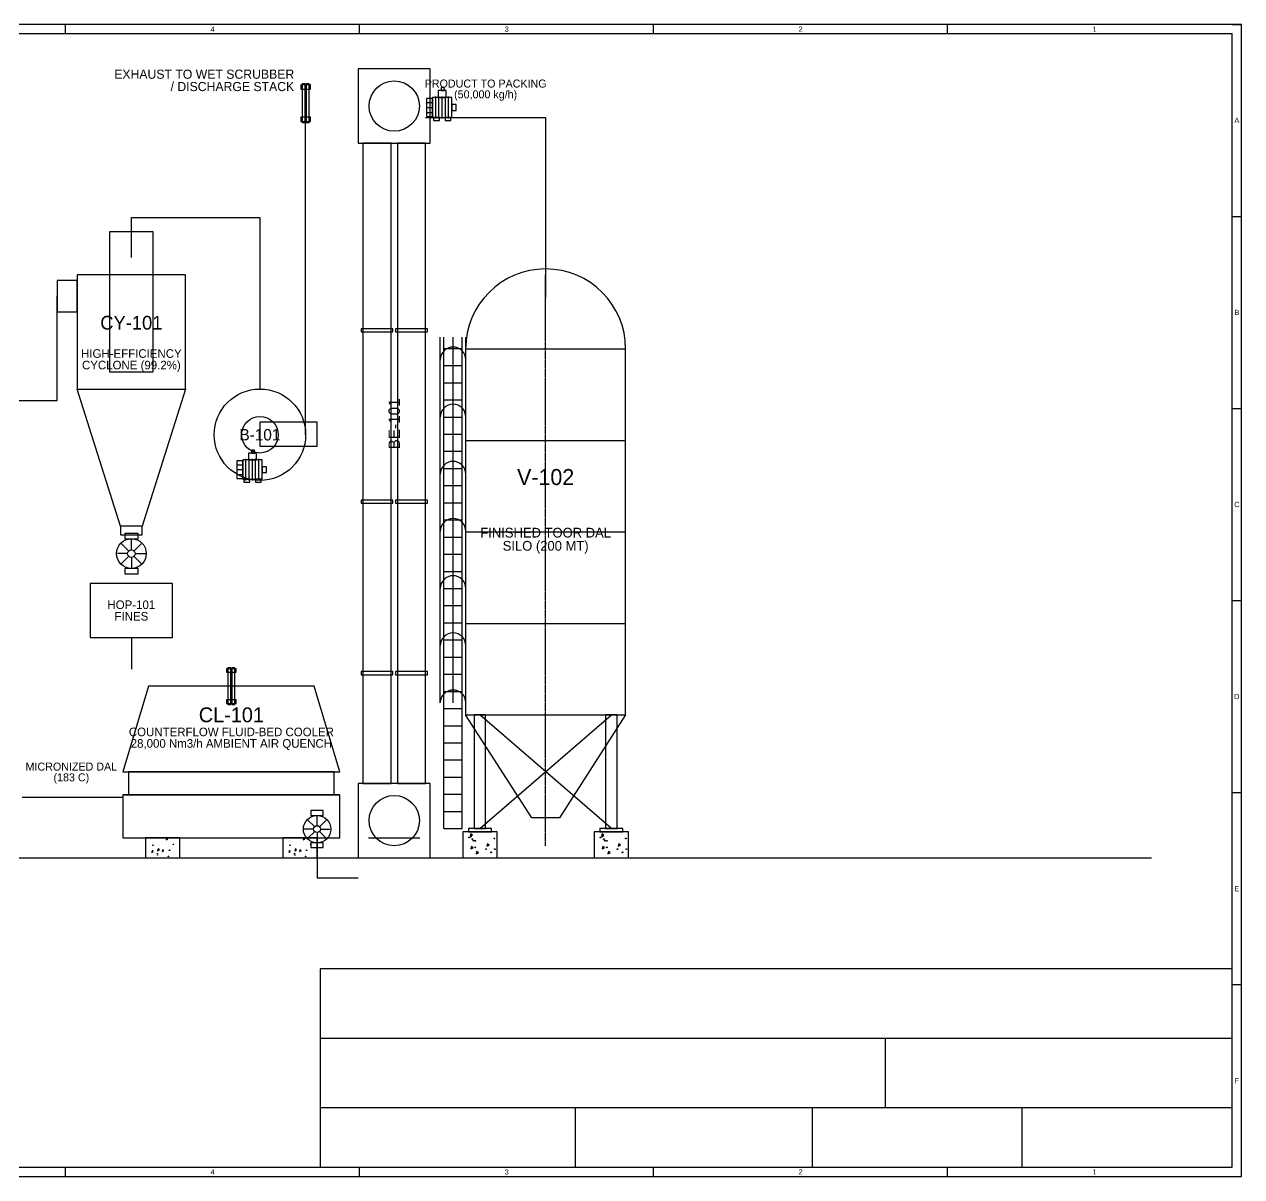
# Model space of a CAD drawing. Header units: metres. Extents: x -418 to 41580, y -54 to 20580.
# Drawn here: x 20277 to 41580, y 420 to 20580 of the extents above; entities that cross this region are included whole.
import ezdxf
from ezdxf.enums import TextEntityAlignment as Align

# ---------------------------------------------------------------- set-up
doc = ezdxf.new("R2010")
doc.units = ezdxf.units.M
doc.linetypes.add('CENTER', pattern=[5.08, 3.175, -0.635, 0.635, -0.635])
doc.linetypes.add('DASHED', pattern=[1.524, 1.27, -0.254])
for name, color, linetype in [('BORDER', 7, 'Continuous'), ('EQUIPMENT', 4, 'Continuous'), ('EQUIPMENT_CENTERLINE', 1, 'Continuous'), ('EQUIPMENT_INTERNALS', 8, 'Continuous'), ('HATCH', 9, 'Continuous'), ('PIPING_PRIMARY', 5, 'Continuous'), ('PIPING_SECONDARY', 4, 'Continuous'), ('STRUCTURE', 8, 'Continuous'), ('TAGS', 2, 'Continuous'), ('TEXT', 7, 'Continuous'), ('TITLEBLOCK', 7, 'Continuous'), ('VALVES', 7, 'Continuous')]:
    doc.layers.add(name, color=color, linetype=linetype)

msp = doc.modelspace()

# ---------------------------------------------------------------- linework, layer by layer
at = {"layer": 'BORDER', "color": 7}
for p, q in [((21000, 20412), (21000, 20580)), ((26145, 20412), (26145, 20580)), ((31290, 20412), (31290, 20580)), ((36435, 20412), (36435, 20580)), ((41412, 20580), (41580, 20580)), ((41580, 20412), (41580, 20580)), ((41412, 17220), (41580, 17220)), ((41412, 13860), (41580, 13860)), ((41412, 10500), (41580, 10500)), ((41412, 7140), (41580, 7140)), ((41412, 3780), (41580, 3780)), ((21000, 420), (21000, 588)), ((26145, 420), (26145, 588)), ((31290, 420), (31290, 588)), ((36435, 420), (36435, 588)), ((41580, 420), (41580, 588)), ((41412, 420), (41580, 420))]:
    msp.add_line(p, q, dxfattribs=at)
for points in [[(420, 420), (41580, 420), (41580, 20580), (420, 20580)], [(588, 588), (41412, 588), (41412, 20412), (588, 20412)]]:
    msp.add_lwpolyline(points, close=True, dxfattribs=at)
at = {"layer": 'EQUIPMENT', "color": 4}
for points in [[(26120, 18500), (27380, 18500), (27380, 19800), (26120, 19800)], [(27316, 18968), (27420, 18968), (27420, 19282), (27316, 19282)], [(27420, 18950), (27758, 18950), (27758, 19300), (27420, 19300)], [(26200, 7300), (26695, 7300), (26695, 18500), (26200, 18500)], [(26805, 7300), (27300, 7300), (27300, 18500), (26805, 18500)], [(21200, 14200), (23100, 14200), (23100, 16200), (21200, 16200)], [(20850, 15550), (21200, 15550), (21200, 16100), (20850, 16100)], [(28000, 8500), (30800, 8500), (30800, 14900), (28000, 14900)], [(21200, 14200), (23100, 14200), (22340, 11800), (21960, 11800)], [(24400, 13200), (25400, 13200), (25400, 13620), (24400, 13620)], [(23996, 12637), (24100, 12637), (24100, 12943), (23996, 12943)], [(24100, 12620), (24438, 12620), (24438, 12960), (24100, 12960)], [(21428, 9850), (22872, 9850), (22872, 10800), (21428, 10800)], [(22000, 7500), (25800, 7500), (25350, 9000), (22450, 9000)], [(28000, 8500), (30800, 8500), (29640, 6700), (29160, 6700)], [(26120, 6000), (27380, 6000), (27380, 7300), (26120, 7300)], [(22000, 6350), (25800, 6350), (25800, 7100), (22000, 7100)]]:
    msp.add_lwpolyline(points, close=True, dxfattribs=at)
at = {"layer": 'EQUIPMENT', "color": 7}
for points in [[(27521, 19300), (27657, 19300), (27657, 19422), (27521, 19422)], [(27572, 19422), (27623, 19422), (27623, 19475), (27572, 19475)], [(27758, 19072), (27836, 19072), (27836, 19178), (27758, 19178)], [(24201, 12960), (24337, 12960), (24337, 13079), (24201, 13079)], [(24252, 13079), (24303, 13079), (24303, 13130), (24252, 13130)], [(24438, 12739), (24516, 12739), (24516, 12841), (24438, 12841)], [(21960, 11650), (22340, 11650), (22340, 11800), (21960, 11800)]]:
    msp.add_lwpolyline(points, close=True, dxfattribs=at)
for centre, radius in [((26750, 19150), 440), ((24400, 13400), 320), ((26750, 6650), 440)]:
    msp.add_circle(centre, radius, dxfattribs=at)
at = {"layer": 'EQUIPMENT', "color": 4}
msp.add_circle((24400, 13400), 800, dxfattribs=at)
msp.add_arc((29400, 14900), 1400, 0, 180, dxfattribs=at)
at = {"layer": 'EQUIPMENT_CENTERLINE', "color": 1, "linetype": 'CENTER'}
msp.add_line((29400, 6200), (29400, 16200), dxfattribs=at)
at = {"layer": 'EQUIPMENT_INTERNALS', "color": 7}
for p, q in [((27331, 19212), (27405, 19212)), ((27331, 19125), (27405, 19125)), ((27331, 19038), (27405, 19038)), ((24011, 12875), (24085, 12875)), ((24011, 12790), (24085, 12790)), ((24011, 12705), (24085, 12705))]:
    msp.add_line(p, q, dxfattribs=at)
at = {"layer": 'EQUIPMENT_INTERNALS', "color": 8}
for p, q in [((27476, 18930), (27476, 19320)), ((27533, 18930), (27533, 19320)), ((27589, 18930), (27589, 19320)), ((27645, 18930), (27645, 19320)), ((27702, 18930), (27702, 19320)), ((24156, 12600), (24156, 12980)), ((24213, 12600), (24213, 12980)), ((24269, 12600), (24269, 12980)), ((24325, 12600), (24325, 12980)), ((24382, 12600), (24382, 12980))]:
    msp.add_line(p, q, dxfattribs=at)
at = {"layer": 'EQUIPMENT_INTERNALS', "color": 8, "linetype": 'DASHED'}
for p, q in [((28000, 13300), (30800, 13300)), ((28000, 11700), (30800, 11700)), ((28000, 10100), (30800, 10100)), ((22000, 7100), (25800, 7100))]:
    msp.add_line(p, q, dxfattribs=at)
at = {"layer": 'EQUIPMENT_INTERNALS', "color": 8}
msp.add_lwpolyline([(21770, 14500), (22530, 14500), (22530, 16950), (21770, 16950)], close=True, dxfattribs=at)
at = {"layer": 'HATCH', "color": 2}
msp.add_lwpolyline([(22100, 7100), (25700, 7100), (25700, 7500), (22100, 7500)], close=True, dxfattribs=at)
at = {"layer": 'HATCH', "color": 8}
for points in [[(28078, 6376), (28118, 6392), (28090, 6416), (28078, 6376)], [(30378, 6376), (30418, 6392), (30390, 6416), (30378, 6376)], [(22757, 6310), (22788, 6323), (22766, 6342), (22757, 6310)], [(25157, 6310), (25188, 6323), (25166, 6342), (25157, 6310)], [(28089, 6156), (28130, 6172), (28102, 6196), (28089, 6156)], [(28370, 6203), (28411, 6219), (28383, 6244), (28370, 6203)], [(30389, 6156), (30430, 6172), (30402, 6196), (30389, 6156)], [(30670, 6203), (30711, 6219), (30683, 6244), (30670, 6203)], [(22609, 6122), (22641, 6135), (22619, 6153), (22609, 6122)], [(22690, 6110), (22721, 6123), (22699, 6142), (22690, 6110)], [(25009, 6122), (25041, 6135), (25019, 6153), (25009, 6122)], [(25090, 6110), (25121, 6123), (25099, 6142), (25090, 6110)], [(28186, 6070), (28227, 6086), (28198, 6111), (28186, 6070)], [(30486, 6070), (30527, 6086), (30498, 6111), (30486, 6070)]]:
    msp.add_lwpolyline(points, close=True, dxfattribs=at)
for centre, radius in [((22527, 6218), 5.25), ((22886, 6234), 5.25), ((24927, 6218), 5.25), ((25286, 6234), 5.25), ((28060, 6352), 6.75), ((28094, 6372), 6.75), ((28117, 6326), 6.75), ((28137, 6299), 6.75), ((28169, 6182), 6.75), ((28170, 6297), 6.75), ((28503, 6337), 6.75), ((30360, 6352), 6.75), ((30394, 6372), 6.75), ((30417, 6326), 6.75), ((30437, 6299), 6.75), ((30469, 6182), 6.75), ((30470, 6297), 6.75), ((30803, 6337), 6.75), ((22514, 6097), 5.25), ((22522, 6121), 5.25), ((22605, 6071), 5.25), ((22610, 6047), 5.25), ((22799, 6022), 5.25), ((22817, 6130), 5.25), ((24914, 6097), 5.25), ((24922, 6121), 5.25), ((25005, 6071), 5.25), ((25010, 6047), 5.25), ((25199, 6022), 5.25), ((25217, 6130), 5.25), ((28357, 6150), 6.75), ((28446, 6094), 6.75), ((28511, 6151), 6.75), ((30657, 6150), 6.75), ((30746, 6094), 6.75), ((30811, 6151), 6.75)]:
    msp.add_circle(centre, radius, dxfattribs=at)
at = {"layer": 'PIPING_PRIMARY', "color": 5}
for p, q in [((27300, 18950), (29400, 18950)), ((29400, 18950), (29400, 15800)), ((20240, 7060), (22000, 7060)), ((25400, 6260), (25400, 5650)), ((25400, 5650), (26120, 5650))]:
    msp.add_line(p, q, dxfattribs=at)
at = {"layer": 'PIPING_PRIMARY', "color": 7}
for points in [[(25140, 18860), (25190, 18860), (25190, 19540), (25140, 19540)], [(25210, 18860), (25260, 18860), (25260, 19540), (25210, 19540)], [(23840, 8680), (23890, 8680), (23890, 9320), (23840, 9320)], [(23910, 8680), (23960, 8680), (23960, 9320), (23910, 9320)]]:
    msp.add_lwpolyline(points, close=True, dxfattribs=at)
at = {"layer": 'PIPING_PRIMARY', "color": 8}
for points in [[(25190, 18975), (25210, 18975), (25210, 19425), (25190, 19425)], [(23890, 8775), (23910, 8775), (23910, 9225), (23890, 9225)]]:
    msp.add_lwpolyline(points, close=True, dxfattribs=at)
at = {"layer": 'PIPING_SECONDARY', "color": 4}
for p, q in [((25200, 13400), (25200, 19200)), ((22150, 16500), (22150, 17200)), ((22150, 17200), (24400, 17200)), ((24400, 17200), (24400, 14200)), ((20850, 14000), (20850, 15825)), ((18180, 14000), (20850, 14000)), ((22150, 9850), (22150, 9300))]:
    msp.add_line(p, q, dxfattribs=at)
at = {"layer": 'STRUCTURE', "color": 7}
for p, q in [((27556, 8710), (27556, 15110)), ((27780, 8710), (27780, 15110)), ((28004, 8710), (28004, 15110)), ((26300, 6350), (27200, 6350))]:
    msp.add_line(p, q, dxfattribs=at)
at = {"layer": 'STRUCTURE', "color": 8}
for p, q in [((27620, 6510), (27620, 15110)), ((27940, 6510), (27940, 15110)), ((27620, 14910), (27940, 14910)), ((27620, 14610), (27940, 14610)), ((27620, 14310), (27940, 14310)), ((27620, 14010), (27940, 14010)), ((27620, 13710), (27940, 13710)), ((27620, 13410), (27940, 13410)), ((27620, 13110), (27940, 13110)), ((27620, 12810), (27940, 12810)), ((27620, 12510), (27940, 12510)), ((27620, 12210), (27940, 12210)), ((27620, 11910), (27940, 11910)), ((27620, 11610), (27940, 11610)), ((27620, 11310), (27940, 11310)), ((27620, 11010), (27940, 11010)), ((27620, 10710), (27940, 10710)), ((27620, 10410), (27940, 10410)), ((27620, 10110), (27940, 10110)), ((27620, 9810), (27940, 9810)), ((27620, 9510), (27940, 9510)), ((27620, 9210), (27940, 9210)), ((27620, 8910), (27940, 8910)), ((27620, 8610), (27940, 8610)), ((27620, 8310), (27940, 8310)), ((28250, 6510), (30550, 8500)), ((30550, 6510), (28250, 8500)), ((27620, 8010), (27940, 8010)), ((27620, 7710), (27940, 7710)), ((27620, 7410), (27940, 7410)), ((27620, 7110), (27940, 7110)), ((27620, 6810), (27940, 6810)), ((27620, 6510), (27940, 6510))]:
    msp.add_line(p, q, dxfattribs=at)
at = {"layer": 'STRUCTURE', "color": 8, "linetype": 'DASHED'}
msp.add_line((800, 6000), (40000, 6000), dxfattribs=at)
at = {"layer": 'STRUCTURE', "color": 7}
for points in [[(25115, 19445), (25285, 19445), (25285, 19519), (25115, 19519)], [(25115, 18880), (25285, 18880), (25285, 18954), (25115, 18954)], [(26170, 15200), (26725, 15200), (26725, 15255), (26170, 15255)], [(26775, 15200), (27330, 15200), (27330, 15255), (26775, 15255)], [(26170, 12200), (26725, 12200), (26725, 12255), (26170, 12255)], [(26775, 12200), (27330, 12200), (27330, 12255), (26775, 12255)], [(23815, 9245), (23985, 9245), (23985, 9306), (23815, 9306)], [(26170, 9200), (26725, 9200), (26725, 9255), (26170, 9255)], [(26775, 9200), (27330, 9200), (27330, 9255), (26775, 9255)], [(23815, 8700), (23985, 8700), (23985, 8761), (23815, 8761)], [(28050, 6450), (28450, 6450), (28450, 6510), (28050, 6510)], [(30350, 6450), (30750, 6450), (30750, 6510), (30350, 6510)]]:
    msp.add_lwpolyline(points, close=True, dxfattribs=at)
at = {"layer": 'STRUCTURE', "color": 8}
for points in [[(27440, 18900), (27541, 18900), (27541, 18950), (27440, 18950)], [(27640, 18900), (27741, 18900), (27741, 18950), (27640, 18950)], [(24120, 12570), (24221, 12570), (24221, 12620), (24120, 12620)], [(24320, 12570), (24421, 12570), (24421, 12620), (24320, 12620)], [(28150, 6510), (28350, 6510), (28350, 8500), (28150, 8500)], [(30450, 6510), (30650, 6510), (30650, 8500), (30450, 8500)], [(27950, 6000), (28550, 6000), (28550, 6450), (27950, 6450)], [(30250, 6000), (30850, 6000), (30850, 6450), (30250, 6450)], [(22400, 6000), (23000, 6000), (23000, 6350), (22400, 6350)], [(24800, 6000), (25400, 6000), (25400, 6350), (24800, 6350)]]:
    msp.add_lwpolyline(points, close=True, dxfattribs=at)
at = {"layer": 'STRUCTURE', "color": 7}
for centre in [(27780, 14710), (27780, 13710), (27780, 12710), (27780, 11710), (27780, 10710), (27780, 9710), (27780, 8710)]:
    msp.add_arc(centre, 224, 0, 180, dxfattribs=at)
at = {"layer": 'TITLEBLOCK', "color": 7}
for p, q in [((25452, 2840), (41412, 2840)), ((35347, 1628), (35347, 2840)), ((25452, 1628), (41412, 1628)), ((29921, 588), (29921, 1628)), ((34070, 588), (34070, 1628)), ((37741, 588), (37741, 1628))]:
    msp.add_line(p, q, dxfattribs=at)
msp.add_lwpolyline([(25452, 588), (41412, 588), (41412, 4053), (25452, 4053)], close=True, dxfattribs=at)
at = {"layer": 'VALVES', "color": 7}
for p, q in [((22150, 11385), (22150, 11565)), ((22085, 11320), (21905, 11320)), ((22104, 11366), (21977, 11493)), ((22196, 11366), (22323, 11493)), ((22215, 11320), (22395, 11320)), ((22104, 11274), (21977, 11147)), ((22150, 11255), (22150, 11075)), ((22196, 11274), (22323, 11147)), ((25358, 6542), (25241, 6659)), ((25400, 6560), (25400, 6725)), ((25442, 6542), (25559, 6659)), ((25340, 6500), (25175, 6500)), ((25358, 6458), (25241, 6341)), ((25400, 6440), (25400, 6275)), ((25442, 6458), (25559, 6341)), ((25460, 6500), (25625, 6500))]:
    msp.add_line(p, q, dxfattribs=at)
for points in [[(22033, 11580), (22267, 11580), (22267, 11671), (22033, 11671)], [(22033, 10969), (22267, 10969), (22267, 11060), (22033, 11060)], [(25292, 6740), (25508, 6740), (25508, 6824), (25292, 6824)], [(25292, 6176), (25508, 6176), (25508, 6260), (25292, 6260)]]:
    msp.add_lwpolyline(points, close=True, dxfattribs=at)
for centre, radius in [((22150, 11320), 260), ((22150, 11320), 65), ((25400, 6500), 240), ((25400, 6500), 60)]:
    msp.add_circle(centre, radius, dxfattribs=at)

# ---------------------------------------------------------------- texts
at = {"layer": 'BORDER', "color": 7}
for s, p in [('4', (23572, 20496)), ('3', (28718, 20496)), ('2', (33862, 20496)), ('1', (39008, 20496)), ('A', (41496, 18900)), ('B', (41496, 15540)), ('C', (41496, 12180)), ('D', (41496, 8820)), ('E', (41496, 5460)), ('F', (41496, 2100)), ('4', (23572, 504)), ('3', (28718, 504)), ('2', (33862, 504)), ('1', (39008, 504))]:
    msp.add_text(s, height=92.4, dxfattribs=at).set_placement(p, align=Align.MIDDLE_CENTER)
at = {"layer": 'EQUIPMENT', "color": 7}
for s, height, p in [('HIGH-EFFICIENCY', 150, (22150, 14821)), ('CYCLONE (99.2%)', 150, (22150, 14619)), ('FINISHED TOOR DAL', 170, (29400, 11687)), ('SILO (200 MT)', 170, (29400, 11457)), ('COUNTERFLOW FLUID-BED COOLER', 150, (23900, 8201)), ('28,000 Nm3/h AMBIENT AIR QUENCH', 150, (23900, 7999))]:
    msp.add_text(s, height=height, dxfattribs=at).set_placement(p, align=Align.MIDDLE_CENTER)
at = {"layer": 'TAGS', "color": 5}
for s, p in [('PRODUCT TO PACKING', (28350, 19544)), ('(50,000 kg/h)', (28350, 19356)), ('MICRONIZED DAL', (21100, 7594)), ('(183 C)', (21100, 7406))]:
    msp.add_text(s, height=140, dxfattribs=at).set_placement(p, align=Align.MIDDLE_CENTER)
at = {"layer": 'TAGS', "color": 2}
for s, height, p in [('CY-101', 240, (22150, 15360)), ('B-101', 200, (24400, 13400)), ('V-102', 280, (29400, 12660)), ('HOP-101', 150, (22150, 10426)), ('FINES', 150, (22150, 10224)), ('CL-101', 260, (23900, 8500))]:
    msp.add_text(s, height=height, dxfattribs=at).set_placement(p, align=Align.MIDDLE_CENTER)
msp.add_text('BE-101', height=200, rotation=90, dxfattribs=at).set_placement((26750, 13590), align=Align.MIDDLE_CENTER)
at = {"layer": 'TEXT', "color": 7}
for s, p in [('EXHAUST TO WET SCRUBBER', (25000, 19708)), ('/ DISCHARGE STACK', (25000, 19492))]:
    msp.add_text(s, height=160, dxfattribs=at).set_placement(p, align=Align.MIDDLE_RIGHT)

doc.saveas('drawing.dxf')
